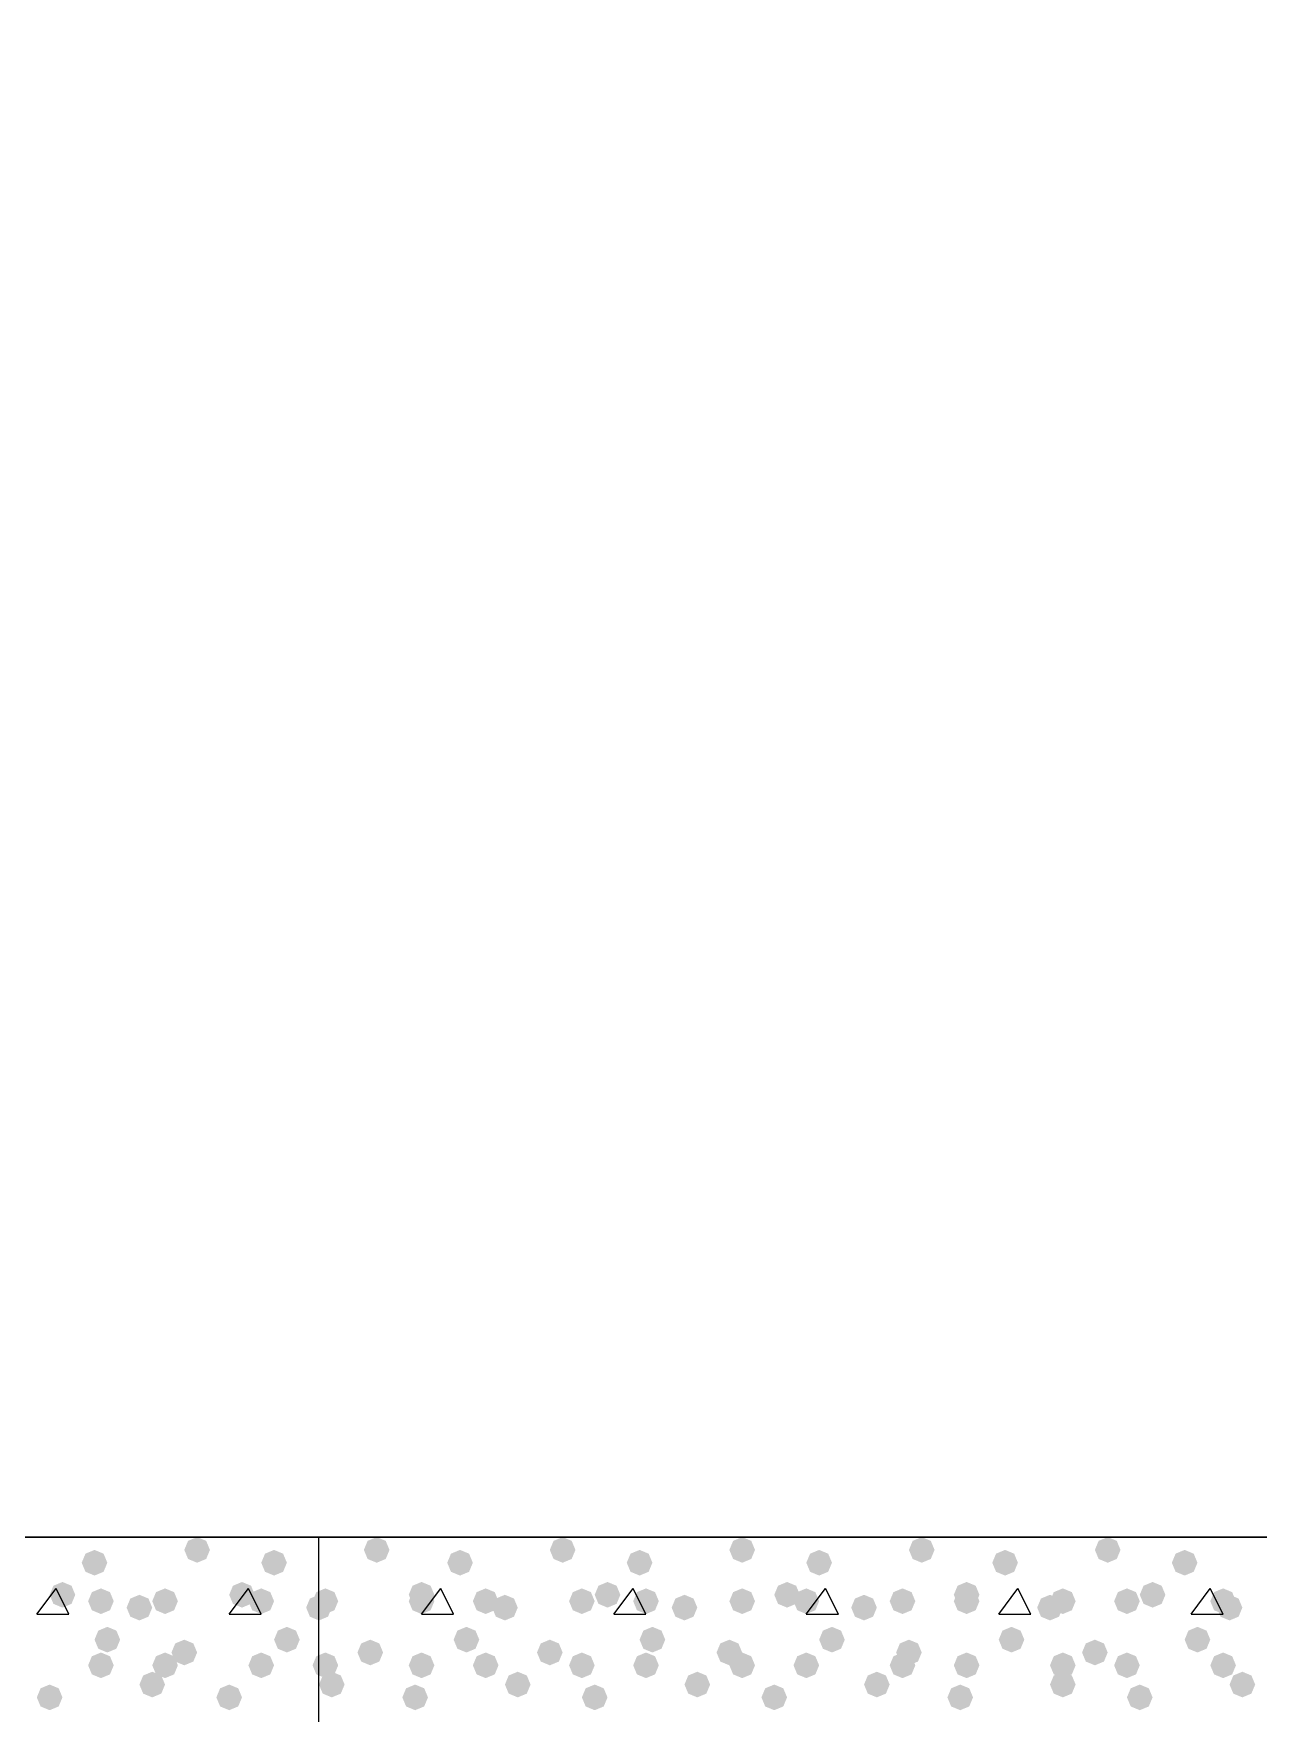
# Model space of a CAD drawing. Header units: millimetres. Extents: x 0 to 420, y 0 to 297.
# Drawn here: x 364.68 to 372.77, y 126.13 to 137.22 of the extents above; entities that cross this region are included whole.
import ezdxf

# ---------------------------------------------------------------- set-up
doc = ezdxf.new("R2010")
doc.units = ezdxf.units.MM
doc.layers.get('0').update_dxf_attribs({"linetype": 'CONTINUOUS'})

msp = doc.modelspace()

# ---------------------------------------------------------------- hatches: boundary and pattern name
at = {"true_color": 0x000007}
for points in [[(365.844667, 127.211667), (365.819796, 127.151871), (365.76, 127.127), (365.700204, 127.151871), (365.675333, 127.211667), (365.700204, 127.271462), (365.76, 127.296333), (365.819796, 127.271463)], [(365.167333, 127.127), (365.142462, 127.067204), (365.082667, 127.042333), (365.022871, 127.067204), (364.998, 127.127), (365.022871, 127.186796), (365.082667, 127.211667), (365.142462, 127.186796)], [(366.352667, 127.127), (366.327796, 127.067204), (366.268, 127.042333), (366.208204, 127.067204), (366.183333, 127.127), (366.208204, 127.186796), (366.268, 127.211667), (366.327796, 127.186796)], [(364.955667, 126.915333), (364.930796, 126.855538), (364.871, 126.830667), (364.811204, 126.855538), (364.786333, 126.915333), (364.811204, 126.975129), (364.871, 127), (364.930796, 126.975129)], [(366.141, 126.915333), (366.116129, 126.855538), (366.056333, 126.830667), (365.996537, 126.855538), (365.971667, 126.915333), (365.996537, 126.975129), (366.056333, 127), (366.116129, 126.975129)], [(365.209667, 126.873), (365.184796, 126.813204), (365.125, 126.788333), (365.065204, 126.813204), (365.040333, 126.873), (365.065204, 126.932796), (365.125, 126.957667), (365.184796, 126.932796)], [(365.463667, 126.830667), (365.438796, 126.770871), (365.379, 126.746), (365.319204, 126.770871), (365.294333, 126.830667), (365.319204, 126.890462), (365.379, 126.915333), (365.438796, 126.890463)], [(365.633, 126.873), (365.608129, 126.813204), (365.548333, 126.788333), (365.488538, 126.813204), (365.463667, 126.873), (365.488537, 126.932796), (365.548333, 126.957667), (365.608129, 126.932796)], [(366.268, 126.873), (366.243129, 126.813204), (366.183333, 126.788333), (366.123538, 126.813204), (366.098667, 126.873), (366.123537, 126.932796), (366.183333, 126.957667), (366.243129, 126.932796)], [(365.252, 126.619), (365.227129, 126.559204), (365.167333, 126.534333), (365.107538, 126.559204), (365.082667, 126.619), (365.107537, 126.678796), (365.167333, 126.703667), (365.227129, 126.678796)], [(366.437333, 126.619), (366.412462, 126.559204), (366.352667, 126.534333), (366.292871, 126.559204), (366.268, 126.619), (366.292871, 126.678796), (366.352667, 126.703667), (366.412462, 126.678796)], [(365.76, 126.534333), (365.735129, 126.474537), (365.675333, 126.449667), (365.615537, 126.474537), (365.590667, 126.534333), (365.615537, 126.594129), (365.675333, 126.619), (365.735129, 126.594129)], [(365.209667, 126.449667), (365.184796, 126.389871), (365.125, 126.365), (365.065204, 126.389871), (365.040333, 126.449667), (365.065204, 126.509462), (365.125, 126.534333), (365.184796, 126.509463)], [(365.633, 126.449667), (365.608129, 126.389871), (365.548333, 126.365), (365.488538, 126.389871), (365.463667, 126.449667), (365.488537, 126.509462), (365.548333, 126.534333), (365.608129, 126.509463)], [(366.268, 126.449667), (366.243129, 126.389871), (366.183333, 126.365), (366.123538, 126.389871), (366.098667, 126.449667), (366.123537, 126.509462), (366.183333, 126.534333), (366.243129, 126.509463)], [(365.548333, 126.322667), (365.523462, 126.262871), (365.463667, 126.238), (365.403871, 126.262871), (365.379, 126.322667), (365.403871, 126.382462), (365.463667, 126.407333), (365.523462, 126.382463)], [(364.871, 126.238), (364.846129, 126.178204), (364.786333, 126.153333), (364.726537, 126.178204), (364.701667, 126.238), (364.726537, 126.297796), (364.786333, 126.322667), (364.846129, 126.297796)], [(366.056333, 126.238), (366.031462, 126.178204), (365.971667, 126.153333), (365.911871, 126.178204), (365.887, 126.238), (365.911871, 126.297796), (365.971667, 126.322667), (366.031462, 126.297796)]]:
    msp.add_hatch(color=0, dxfattribs=at).paths.add_polyline_path(points, flags=0)
at = {"true_color": 0x000008}
for points in [[(367.03, 127.211667), (367.005129, 127.151871), (366.945333, 127.127), (366.885538, 127.151871), (366.860667, 127.211667), (366.885537, 127.271462), (366.945333, 127.296333), (367.005129, 127.271463)], [(368.257667, 127.211667), (368.232796, 127.151871), (368.173, 127.127), (368.113204, 127.151871), (368.088333, 127.211667), (368.113204, 127.271462), (368.173, 127.296333), (368.232796, 127.271463)], [(369.443, 127.211667), (369.418129, 127.151871), (369.358333, 127.127), (369.298537, 127.151871), (369.273667, 127.211667), (369.298537, 127.271462), (369.358333, 127.296333), (369.418129, 127.271463)], [(370.628333, 127.211667), (370.603462, 127.151871), (370.543667, 127.127), (370.483871, 127.151871), (370.459, 127.211667), (370.483871, 127.271462), (370.543667, 127.296333), (370.603462, 127.271463)], [(371.856, 127.211667), (371.831129, 127.151871), (371.771333, 127.127), (371.711537, 127.151871), (371.686667, 127.211667), (371.711537, 127.271462), (371.771333, 127.296333), (371.831129, 127.271463)], [(367.580333, 127.127), (367.555462, 127.067204), (367.495667, 127.042333), (367.435871, 127.067204), (367.411, 127.127), (367.435871, 127.186796), (367.495667, 127.211667), (367.555462, 127.186796)], [(368.765667, 127.127), (368.740796, 127.067204), (368.681, 127.042333), (368.621204, 127.067204), (368.596333, 127.127), (368.621204, 127.186796), (368.681, 127.211667), (368.740796, 127.186796)], [(369.951, 127.127), (369.926129, 127.067204), (369.866333, 127.042333), (369.806537, 127.067204), (369.781667, 127.127), (369.806537, 127.186796), (369.866333, 127.211667), (369.926129, 127.186796)], [(371.178667, 127.127), (371.153796, 127.067204), (371.094, 127.042333), (371.034204, 127.067204), (371.009333, 127.127), (371.034204, 127.186796), (371.094, 127.211667), (371.153796, 127.186796)], [(372.364, 127.127), (372.339129, 127.067204), (372.279333, 127.042333), (372.219538, 127.067204), (372.194667, 127.127), (372.219537, 127.186796), (372.279333, 127.211667), (372.339129, 127.186796)], [(367.326333, 126.915333), (367.301462, 126.855538), (367.241667, 126.830667), (367.181871, 126.855538), (367.157, 126.915333), (367.181871, 126.975129), (367.241667, 127), (367.301462, 126.975129)], [(368.554, 126.915333), (368.529129, 126.855538), (368.469333, 126.830667), (368.409537, 126.855538), (368.384667, 126.915333), (368.409537, 126.975129), (368.469333, 127), (368.529129, 126.975129)], [(369.739333, 126.915333), (369.714462, 126.855538), (369.654667, 126.830667), (369.594871, 126.855538), (369.57, 126.915333), (369.594871, 126.975129), (369.654667, 127), (369.714462, 126.975129)], [(370.924667, 126.915333), (370.899796, 126.855538), (370.84, 126.830667), (370.780204, 126.855538), (370.755333, 126.915333), (370.780204, 126.975129), (370.84, 127), (370.899796, 126.975129)], [(372.152333, 126.915333), (372.127462, 126.855538), (372.067667, 126.830667), (372.007871, 126.855538), (371.983, 126.915333), (372.007871, 126.975129), (372.067667, 127), (372.127462, 126.975129)], [(366.649, 126.830667), (366.624129, 126.770871), (366.564333, 126.746), (366.504537, 126.770871), (366.479667, 126.830667), (366.504537, 126.890462), (366.564333, 126.915333), (366.624129, 126.890463)], [(366.691333, 126.873), (366.666462, 126.813204), (366.606667, 126.788333), (366.546871, 126.813204), (366.522, 126.873), (366.546871, 126.932796), (366.606667, 126.957667), (366.666462, 126.932796)], [(367.326333, 126.873), (367.301462, 126.813204), (367.241667, 126.788333), (367.181871, 126.813204), (367.157, 126.873), (367.181871, 126.932796), (367.241667, 126.957667), (367.301462, 126.932796)], [(367.749667, 126.873), (367.724796, 126.813204), (367.665, 126.788333), (367.605204, 126.813204), (367.580333, 126.873), (367.605204, 126.932796), (367.665, 126.957667), (367.724796, 126.932796)], [(367.876667, 126.830667), (367.851796, 126.770871), (367.792, 126.746), (367.732204, 126.770871), (367.707333, 126.830667), (367.732204, 126.890462), (367.792, 126.915333), (367.851796, 126.890463)], [(368.384667, 126.873), (368.359796, 126.813204), (368.3, 126.788333), (368.240204, 126.813204), (368.215333, 126.873), (368.240204, 126.932796), (368.3, 126.957667), (368.359796, 126.932796)], [(368.808, 126.873), (368.783129, 126.813204), (368.723333, 126.788333), (368.663537, 126.813204), (368.638667, 126.873), (368.663537, 126.932796), (368.723333, 126.957667), (368.783129, 126.932796)], [(369.062, 126.830667), (369.037129, 126.770871), (368.977333, 126.746), (368.917537, 126.770871), (368.892667, 126.830667), (368.917537, 126.890462), (368.977333, 126.915333), (369.037129, 126.890463)], [(369.443, 126.873), (369.418129, 126.813204), (369.358333, 126.788333), (369.298537, 126.813204), (369.273667, 126.873), (369.298537, 126.932796), (369.358333, 126.957667), (369.418129, 126.932796)], [(369.866333, 126.873), (369.841462, 126.813204), (369.781667, 126.788333), (369.721871, 126.813204), (369.697, 126.873), (369.721871, 126.932796), (369.781667, 126.957667), (369.841462, 126.932796)], [(370.247333, 126.830667), (370.222462, 126.770871), (370.162667, 126.746), (370.102871, 126.770871), (370.078, 126.830667), (370.102871, 126.890462), (370.162667, 126.915333), (370.222462, 126.890463)], [(370.501333, 126.873), (370.476462, 126.813204), (370.416667, 126.788333), (370.356871, 126.813204), (370.332, 126.873), (370.356871, 126.932796), (370.416667, 126.957667), (370.476462, 126.932796)], [(370.924667, 126.873), (370.899796, 126.813204), (370.84, 126.788333), (370.780204, 126.813204), (370.755333, 126.873), (370.780204, 126.932796), (370.84, 126.957667), (370.899796, 126.932796)], [(371.475, 126.830667), (371.450129, 126.770871), (371.390333, 126.746), (371.330537, 126.770871), (371.305667, 126.830667), (371.330537, 126.890462), (371.390333, 126.915333), (371.450129, 126.890463)], [(371.559667, 126.873), (371.534796, 126.813204), (371.475, 126.788333), (371.415204, 126.813204), (371.390333, 126.873), (371.415204, 126.932796), (371.475, 126.957667), (371.534796, 126.932796)], [(371.983, 126.873), (371.958129, 126.813204), (371.898333, 126.788333), (371.838538, 126.813204), (371.813667, 126.873), (371.838537, 126.932796), (371.898333, 126.957667), (371.958129, 126.932796)], [(372.618, 126.873), (372.593129, 126.813204), (372.533333, 126.788333), (372.473538, 126.813204), (372.448667, 126.873), (372.473537, 126.932796), (372.533333, 126.957667), (372.593129, 126.932796)], [(372.660333, 126.830667), (372.635463, 126.770871), (372.575667, 126.746), (372.515871, 126.770871), (372.491, 126.830667), (372.515871, 126.890462), (372.575667, 126.915333), (372.635462, 126.890463)], [(367.622667, 126.619), (367.597796, 126.559204), (367.538, 126.534333), (367.478204, 126.559204), (367.453333, 126.619), (367.478204, 126.678796), (367.538, 126.703667), (367.597796, 126.678796)], [(368.850333, 126.619), (368.825462, 126.559204), (368.765667, 126.534333), (368.705871, 126.559204), (368.681, 126.619), (368.705871, 126.678796), (368.765667, 126.703667), (368.825462, 126.678796)], [(370.035667, 126.619), (370.010796, 126.559204), (369.951, 126.534333), (369.891204, 126.559204), (369.866333, 126.619), (369.891204, 126.678796), (369.951, 126.703667), (370.010796, 126.678796)], [(371.221, 126.619), (371.196129, 126.559204), (371.136333, 126.534333), (371.076537, 126.559204), (371.051667, 126.619), (371.076537, 126.678796), (371.136333, 126.703667), (371.196129, 126.678796)], [(372.448667, 126.619), (372.423796, 126.559204), (372.364, 126.534333), (372.304204, 126.559204), (372.279333, 126.619), (372.304204, 126.678796), (372.364, 126.703667), (372.423796, 126.678796)], [(366.987667, 126.534333), (366.962796, 126.474537), (366.903, 126.449667), (366.843204, 126.474537), (366.818333, 126.534333), (366.843204, 126.594129), (366.903, 126.619), (366.962796, 126.594129)], [(368.173, 126.534333), (368.148129, 126.474537), (368.088333, 126.449667), (368.028537, 126.474537), (368.003667, 126.534333), (368.028537, 126.594129), (368.088333, 126.619), (368.148129, 126.594129)], [(369.358333, 126.534333), (369.333463, 126.474537), (369.273667, 126.449667), (369.213871, 126.474537), (369.189, 126.534333), (369.213871, 126.594129), (369.273667, 126.619), (369.333462, 126.594129)], [(370.543667, 126.534333), (370.518796, 126.474537), (370.459, 126.449667), (370.399204, 126.474537), (370.374333, 126.534333), (370.399204, 126.594129), (370.459, 126.619), (370.518796, 126.594129)], [(371.771333, 126.534333), (371.746463, 126.474537), (371.686667, 126.449667), (371.626871, 126.474537), (371.602, 126.534333), (371.626871, 126.594129), (371.686667, 126.619), (371.746462, 126.594129)], [(366.691333, 126.449667), (366.666462, 126.389871), (366.606667, 126.365), (366.546871, 126.389871), (366.522, 126.449667), (366.546871, 126.509462), (366.606667, 126.534333), (366.666462, 126.509463)], [(367.326333, 126.449667), (367.301462, 126.389871), (367.241667, 126.365), (367.181871, 126.389871), (367.157, 126.449667), (367.181871, 126.509462), (367.241667, 126.534333), (367.301462, 126.509463)], [(367.749667, 126.449667), (367.724796, 126.389871), (367.665, 126.365), (367.605204, 126.389871), (367.580333, 126.449667), (367.605204, 126.509462), (367.665, 126.534333), (367.724796, 126.509463)], [(368.384667, 126.449667), (368.359796, 126.389871), (368.3, 126.365), (368.240204, 126.389871), (368.215333, 126.449667), (368.240204, 126.509462), (368.3, 126.534333), (368.359796, 126.509463)], [(368.808, 126.449667), (368.783129, 126.389871), (368.723333, 126.365), (368.663537, 126.389871), (368.638667, 126.449667), (368.663537, 126.509462), (368.723333, 126.534333), (368.783129, 126.509463)], [(369.443, 126.449667), (369.418129, 126.389871), (369.358333, 126.365), (369.298537, 126.389871), (369.273667, 126.449667), (369.298537, 126.509462), (369.358333, 126.534333), (369.418129, 126.509463)], [(369.866333, 126.449667), (369.841462, 126.389871), (369.781667, 126.365), (369.721871, 126.389871), (369.697, 126.449667), (369.721871, 126.509462), (369.781667, 126.534333), (369.841462, 126.509463)], [(370.501333, 126.449667), (370.476462, 126.389871), (370.416667, 126.365), (370.356871, 126.389871), (370.332, 126.449667), (370.356871, 126.509462), (370.416667, 126.534333), (370.476462, 126.509463)], [(370.924667, 126.449667), (370.899796, 126.389871), (370.84, 126.365), (370.780204, 126.389871), (370.755333, 126.449667), (370.780204, 126.509462), (370.84, 126.534333), (370.899796, 126.509463)], [(371.559667, 126.449667), (371.534796, 126.389871), (371.475, 126.365), (371.415204, 126.389871), (371.390333, 126.449667), (371.415204, 126.509462), (371.475, 126.534333), (371.534796, 126.509463)], [(371.983, 126.449667), (371.958129, 126.389871), (371.898333, 126.365), (371.838538, 126.389871), (371.813667, 126.449667), (371.838537, 126.509462), (371.898333, 126.534333), (371.958129, 126.509463)], [(372.618, 126.449667), (372.593129, 126.389871), (372.533333, 126.365), (372.473538, 126.389871), (372.448667, 126.449667), (372.473537, 126.509462), (372.533333, 126.534333), (372.593129, 126.509463)], [(366.733667, 126.322667), (366.708796, 126.262871), (366.649, 126.238), (366.589204, 126.262871), (366.564333, 126.322667), (366.589204, 126.382462), (366.649, 126.407333), (366.708796, 126.382463)], [(367.961333, 126.322667), (367.936462, 126.262871), (367.876667, 126.238), (367.816871, 126.262871), (367.792, 126.322667), (367.816871, 126.382462), (367.876667, 126.407333), (367.936462, 126.382463)], [(369.146667, 126.322667), (369.121796, 126.262871), (369.062, 126.238), (369.002204, 126.262871), (368.977333, 126.322667), (369.002204, 126.382462), (369.062, 126.407333), (369.121796, 126.382463)], [(370.332, 126.322667), (370.307129, 126.262871), (370.247333, 126.238), (370.187538, 126.262871), (370.162667, 126.322667), (370.187537, 126.382462), (370.247333, 126.407333), (370.307129, 126.382463)], [(371.559667, 126.322667), (371.534796, 126.262871), (371.475, 126.238), (371.415204, 126.262871), (371.390333, 126.322667), (371.415204, 126.382462), (371.475, 126.407333), (371.534796, 126.382463)], [(372.745, 126.322667), (372.720129, 126.262871), (372.660333, 126.238), (372.600537, 126.262871), (372.575667, 126.322667), (372.600537, 126.382462), (372.660333, 126.407333), (372.720129, 126.382463)], [(367.284, 126.238), (367.259129, 126.178204), (367.199333, 126.153333), (367.139537, 126.178204), (367.114667, 126.238), (367.139537, 126.297796), (367.199333, 126.322667), (367.259129, 126.297796)], [(368.469333, 126.238), (368.444462, 126.178204), (368.384667, 126.153333), (368.324871, 126.178204), (368.3, 126.238), (368.324871, 126.297796), (368.384667, 126.322667), (368.444462, 126.297796)], [(369.654667, 126.238), (369.629796, 126.178204), (369.57, 126.153333), (369.510204, 126.178204), (369.485333, 126.238), (369.510204, 126.297796), (369.57, 126.322667), (369.629796, 126.297796)], [(370.882333, 126.238), (370.857462, 126.178204), (370.797667, 126.153333), (370.737871, 126.178204), (370.713, 126.238), (370.737871, 126.297796), (370.797667, 126.322667), (370.857462, 126.297796)], [(372.067667, 126.238), (372.042796, 126.178204), (371.983, 126.153333), (371.923204, 126.178204), (371.898333, 126.238), (371.923204, 126.297796), (371.983, 126.322667), (372.042796, 126.297796)]]:
    msp.add_hatch(color=0, dxfattribs=at).paths.add_polyline_path(points, flags=0)

# ---------------------------------------------------------------- linework, layer by layer
at = {"color": 0, "true_color": 0x0000fd}
msp.add_lwpolyline([(216.111667, 127.296333), (378.544667, 127.296333), (378.544667, 146.346333), (34.586333, 146.346333), (34.586333, 127.296333), (197.019333, 127.296333), (197.019333, 106.087333), (216.111667, 106.087333)], close=True, dxfattribs=at)
at = {"color": 0, "true_color": 0x000007}
msp.add_lwpolyline([(364.447667, 127.296333), (364.447667, 125.179667), (366.564333, 125.179667), (366.564333, 127.296333)], close=True, dxfattribs=at)
for points in [[(378.544667, 127.296333), (366.564333, 127.296333)], [(364.701667, 126.788333), (364.828667, 126.957667)], [(364.913333, 126.788333), (364.828667, 126.957667)], [(365.971667, 126.788333), (366.098667, 126.957667)], [(366.183333, 126.788333), (366.098667, 126.957667)], [(364.701667, 126.788333), (364.913333, 126.788333)], [(365.971667, 126.788333), (366.183333, 126.788333)]]:
    msp.add_lwpolyline(points, dxfattribs=at)
at = {"color": 0, "true_color": 0x000008}
for points in [[(367.241667, 126.788333), (367.368667, 126.957667)], [(367.453333, 126.788333), (367.368667, 126.957667)], [(368.511667, 126.788333), (368.638667, 126.957667)], [(368.723333, 126.788333), (368.638667, 126.957667)], [(369.781667, 126.788333), (369.908667, 126.957667)], [(369.993333, 126.788333), (369.908667, 126.957667)], [(371.051667, 126.788333), (371.178667, 126.957667)], [(371.263333, 126.788333), (371.178667, 126.957667)], [(372.321667, 126.788333), (372.448667, 126.957667)], [(372.533333, 126.788333), (372.448667, 126.957667)], [(367.241667, 126.788333), (367.453333, 126.788333)], [(368.511667, 126.788333), (368.723333, 126.788333)], [(369.781667, 126.788333), (369.993333, 126.788333)], [(371.051667, 126.788333), (371.263333, 126.788333)], [(372.321667, 126.788333), (372.533333, 126.788333)]]:
    msp.add_lwpolyline(points, dxfattribs=at)

doc.saveas('drawing.dxf')
